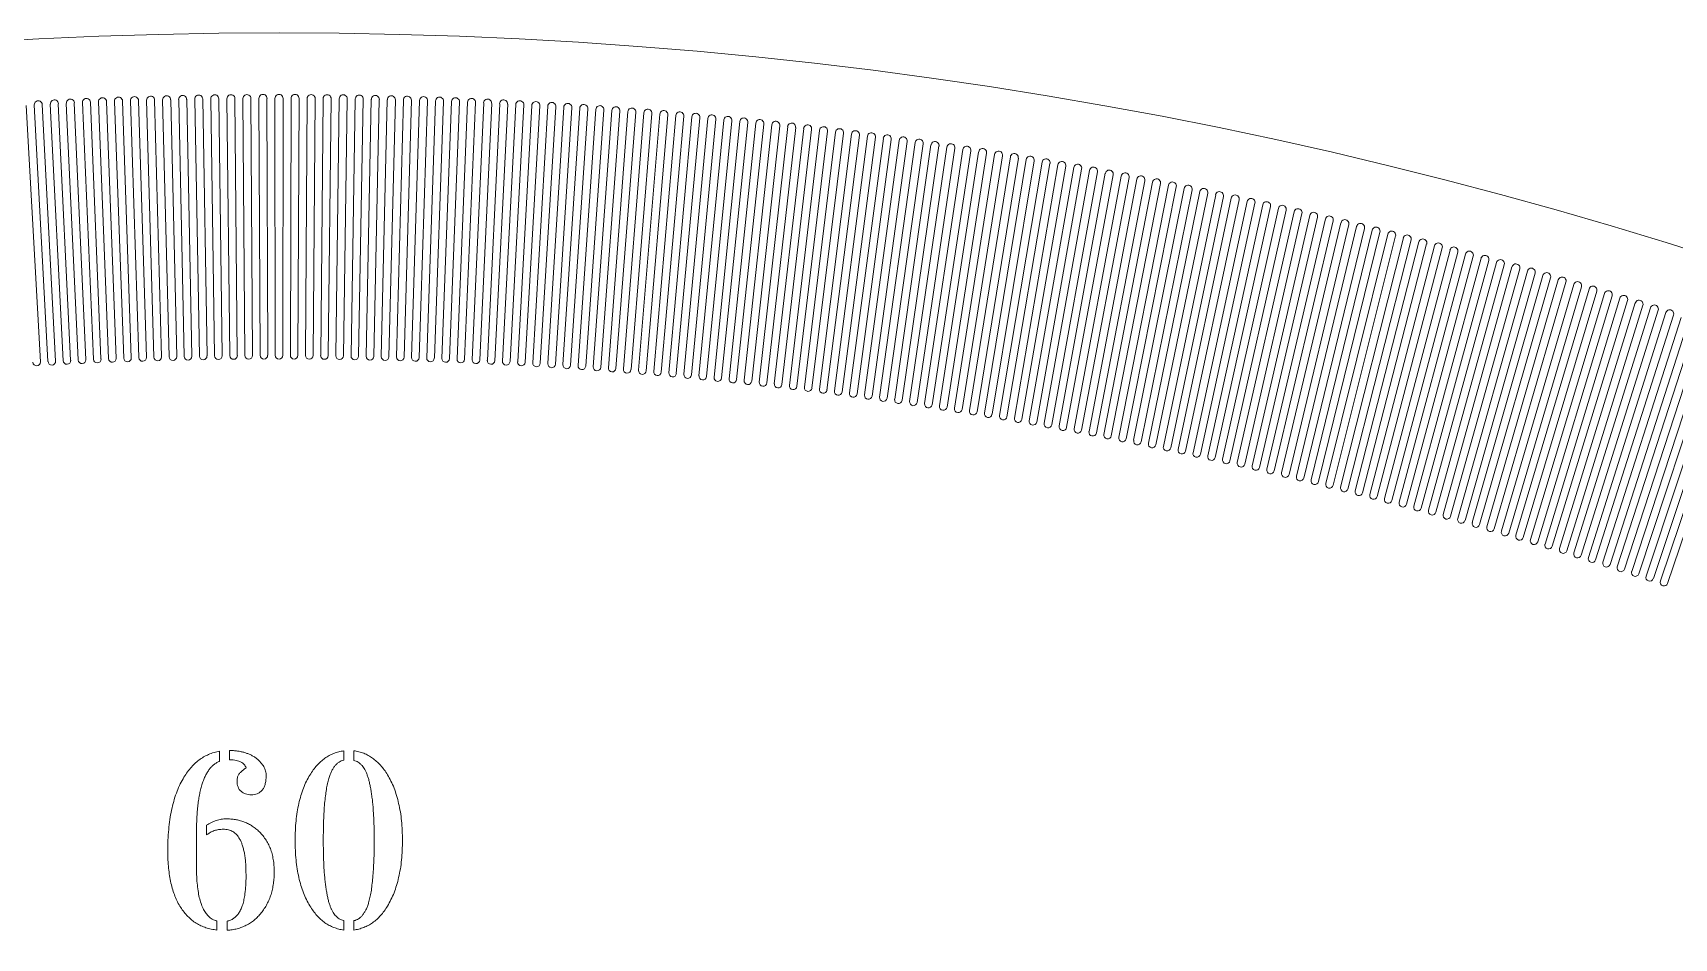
# Model space of a CAD drawing. Header units: millimetres. Extents: x -37.9 to 37.9, y -37.9 to 37.9.
# Drawn here: x -2 to 11.34, y 30.55 to 37.9 of the extents above; entities that cross this region are included whole.
import ezdxf

# ---------------------------------------------------------------- set-up
doc = ezdxf.new("R2010")
doc.units = ezdxf.units.MM

msp = doc.modelspace()

# ---------------------------------------------------------------- linework, layer by layer
at = {"color": 7, "linetype": 'Continuous', "lineweight": 15}
for p, q in [((-1.324, 35.256), (-1.402, 37.341)), ((-1.337, 37.343), (-1.262, 35.258)), ((-1.201, 35.26), (-1.272, 37.346)), ((-1.206, 37.348), (-1.139, 35.262)), ((-1.077, 35.264), (-1.141, 37.35)), ((-1.076, 37.352), (-1.016, 35.266)), ((-0.954, 35.268), (-1.011, 37.354)), ((-0.946, 37.355), (-0.893, 35.269)), ((-0.831, 35.271), (-0.88, 37.357)), ((-0.815, 37.358), (-0.77, 35.272)), ((-0.708, 35.274), (-0.75, 37.36)), ((-0.685, 37.361), (-0.647, 35.275)), ((-0.585, 35.276), (-0.62, 37.362)), ((-0.554, 37.363), (-0.523, 35.277)), ((-0.462, 35.278), (-0.489, 37.364)), ((-0.424, 37.365), (-0.4, 35.279)), ((-0.339, 35.279), (-0.359, 37.366)), ((-0.293, 37.366), (-0.277, 35.28)), ((-0.216, 35.28), (-0.228, 37.367)), ((-0.163, 37.367), (-0.154, 35.28)), ((-0.092, 35.281), (-0.098, 37.367)), ((-0.033, 37.367), (-0.031, 35.281)), ((0.031, 35.281), (0.033, 37.367)), ((0.098, 37.367), (0.092, 35.281)), ((0.154, 35.28), (0.163, 37.367)), ((0.228, 37.367), (0.216, 35.28)), ((0.277, 35.28), (0.293, 37.366)), ((0.359, 37.366), (0.339, 35.279)), ((0.4, 35.279), (0.424, 37.365)), ((0.489, 37.364), (0.462, 35.278)), ((0.523, 35.277), (0.554, 37.363)), ((0.62, 37.362), (0.585, 35.276)), ((0.647, 35.275), (0.685, 37.361)), ((0.75, 37.36), (0.708, 35.274)), ((0.77, 35.272), (0.815, 37.358)), ((0.88, 37.357), (0.831, 35.271)), ((0.893, 35.269), (0.946, 37.355)), ((1.011, 37.354), (0.954, 35.268)), ((1.016, 35.266), (1.076, 37.352)), ((1.141, 37.35), (1.077, 35.264)), ((1.139, 35.262), (1.206, 37.348)), ((1.272, 37.346), (1.201, 35.26)), ((1.262, 35.258), (1.337, 37.343)), ((1.402, 37.341), (1.324, 35.256)), ((-1.939, 35.227), (-2.053, 37.311)), ((-1.988, 37.314), (-1.877, 35.231)), ((-1.816, 35.234), (-1.923, 37.318)), ((-1.858, 37.321), (-1.754, 35.237)), ((-1.693, 35.24), (-1.793, 37.324)), ((-1.728, 37.327), (-1.631, 35.243)), ((-1.57, 35.246), (-1.663, 37.33)), ((-1.597, 37.333), (-1.508, 35.249)), ((-1.447, 35.251), (-1.532, 37.336)), ((-1.467, 37.339), (-1.385, 35.254)), ((1.385, 35.254), (1.467, 37.339)), ((1.532, 37.336), (1.447, 35.251)), ((1.508, 35.249), (1.597, 37.333)), ((1.663, 37.33), (1.57, 35.246)), ((1.631, 35.243), (1.728, 37.327)), ((1.793, 37.324), (1.693, 35.24)), ((1.754, 35.237), (1.858, 37.321)), ((1.923, 37.318), (1.816, 35.234)), ((1.877, 35.231), (1.988, 37.314)), ((2.053, 37.311), (1.939, 35.227)), ((2, 35.224), (2.118, 37.307)), ((2.184, 37.304), (2.062, 35.22)), ((2.123, 35.217), (2.249, 37.3)), ((2.314, 37.296), (2.185, 35.213)), ((2.246, 35.209), (2.379, 37.292)), ((2.444, 37.287), (2.307, 35.205)), ((2.369, 35.201), (2.509, 37.283)), ((2.574, 37.279), (2.43, 35.197)), ((2.492, 35.193), (2.639, 37.274)), ((2.704, 37.269), (2.553, 35.188)), ((2.615, 35.184), (2.769, 37.265)), ((2.834, 37.26), (2.676, 35.179)), ((2.737, 35.174), (2.899, 37.255)), ((2.964, 37.25), (2.799, 35.17)), ((2.86, 35.165), (3.029, 37.244)), ((3.094, 37.239), (2.922, 35.16)), ((2.983, 35.154), (3.159, 37.234)), ((3.224, 37.228), (3.044, 35.149)), ((3.106, 35.144), (3.289, 37.222)), ((3.354, 37.217), (3.167, 35.138)), ((3.228, 35.133), (3.419, 37.211)), ((3.484, 37.205), (3.29, 35.127)), ((3.351, 35.121), (3.549, 37.198)), ((3.614, 37.192), (3.412, 35.115)), ((3.473, 35.109), (3.679, 37.186)), ((3.744, 37.179), (3.535, 35.103)), ((3.596, 35.097), (3.809, 37.173)), ((3.874, 37.166), (3.657, 35.091)), ((3.718, 35.084), (3.938, 37.159)), ((4.003, 37.152), (3.78, 35.078)), ((3.841, 35.071), (4.068, 37.145)), ((4.133, 37.138), (3.902, 35.064)), ((3.963, 35.057), (4.198, 37.131)), ((4.263, 37.123), (4.024, 35.05)), ((4.086, 35.043), (4.327, 37.116)), ((4.392, 37.108), (4.147, 35.036)), ((4.208, 35.029), (4.457, 37.101)), ((4.522, 37.093), (4.269, 35.022)), ((4.33, 35.014), (4.586, 37.085)), ((4.651, 37.077), (4.391, 35.006)), ((4.452, 34.999), (4.716, 37.069)), ((4.78, 37.06), (4.513, 34.991)), ((4.575, 34.983), (4.845, 37.052)), ((4.91, 37.043), (4.636, 34.975)), ((4.697, 34.967), (4.974, 37.035)), ((5.039, 37.026), (4.758, 34.959)), ((4.819, 34.95), (5.104, 37.017)), ((5.168, 37.008), (4.88, 34.942)), ((4.941, 34.933), (5.233, 36.999)), ((5.297, 36.99), (5.002, 34.924)), ((5.063, 34.916), (5.362, 36.981)), ((5.426, 36.971), (5.123, 34.907)), ((5.184, 34.898), (5.491, 36.962)), ((5.555, 36.952), (5.245, 34.889)), ((5.306, 34.879), (5.62, 36.942)), ((5.684, 36.932), (5.367, 34.87)), ((5.428, 34.861), (5.749, 36.922)), ((5.813, 36.912), (5.489, 34.851)), ((5.55, 34.842), (5.878, 36.902)), ((5.942, 36.892), (5.61, 34.832)), ((5.671, 34.822), (6.007, 36.881)), ((6.071, 36.871), (5.732, 34.812)), ((5.793, 34.802), (6.135, 36.86)), ((6.2, 36.85), (5.853, 34.792)), ((5.914, 34.782), (6.264, 36.839)), ((6.328, 36.828), (5.975, 34.771)), ((6.035, 34.761), (6.392, 36.817)), ((6.457, 36.805), (6.096, 34.75)), ((6.157, 34.739), (6.521, 36.794)), ((6.585, 36.783), (6.217, 34.729)), ((6.278, 34.718), (6.649, 36.771)), ((6.713, 36.759), (6.339, 34.707)), ((6.399, 34.696), (6.778, 36.748)), ((6.842, 36.736), (6.46, 34.684)), ((6.52, 34.673), (6.906, 36.724)), ((6.97, 36.712), (6.581, 34.662)), ((6.641, 34.65), (7.034, 36.699)), ((7.098, 36.687), (6.702, 34.638)), ((6.762, 34.627), (7.162, 36.675)), ((7.226, 36.662), (6.823, 34.615)), ((6.883, 34.603), (7.29, 36.649)), ((7.354, 36.637), (6.943, 34.591)), ((7.004, 34.579), (7.418, 36.624)), ((7.482, 36.611), (7.064, 34.566)), ((7.124, 34.554), (7.546, 36.598)), ((7.61, 36.584), (7.185, 34.541)), ((7.245, 34.529), (7.673, 36.571)), ((7.737, 36.558), (7.305, 34.516)), ((7.365, 34.503), (7.801, 36.544)), ((7.865, 36.53), (7.426, 34.49)), ((7.486, 34.477), (7.929, 36.517)), ((7.992, 36.503), (7.546, 34.464)), ((7.606, 34.451), (8.056, 36.489)), ((8.12, 36.475), (7.666, 34.438)), ((7.726, 34.424), (8.183, 36.46)), ((8.247, 36.446), (7.786, 34.411)), ((7.846, 34.397), (8.31, 36.432)), ((8.374, 36.417), (7.906, 34.383)), ((7.966, 34.37), (8.438, 36.402)), ((8.501, 36.388), (8.026, 34.356)), ((8.086, 34.342), (8.565, 36.373)), ((8.628, 36.358), (8.146, 34.327)), ((8.206, 34.313), (8.692, 36.343)), ((8.755, 36.327), (8.266, 34.299)), ((8.326, 34.284), (8.818, 36.312)), ((8.882, 36.297), (8.386, 34.27)), ((8.446, 34.255), (8.945, 36.281)), ((9.008, 36.265), (8.505, 34.24)), ((8.565, 34.225), (9.072, 36.25)), ((9.135, 36.234), (8.625, 34.21)), ((8.684, 34.195), (9.198, 36.218)), ((9.261, 36.202), (8.744, 34.18)), ((8.804, 34.165), (9.324, 36.185)), ((9.388, 36.169), (8.863, 34.149)), ((8.923, 34.134), (9.451, 36.153)), ((9.514, 36.136), (8.983, 34.118)), ((9.042, 34.102), (9.577, 36.119)), ((9.64, 36.103), (9.102, 34.087)), ((9.161, 34.071), (9.703, 36.086)), ((9.766, 36.069), (9.221, 34.055)), ((9.28, 34.038), (9.829, 36.052)), ((9.892, 36.034), (9.339, 34.022)), ((9.399, 34.006), (9.955, 36.017)), ((10.017, 36), (9.458, 33.989)), ((9.517, 33.973), (10.08, 35.982)), ((10.143, 35.964), (9.577, 33.956)), ((9.636, 33.939), (10.206, 35.947)), ((10.268, 35.929), (9.695, 33.923)), ((9.754, 33.906), (10.331, 35.911)), ((10.394, 35.893), (9.813, 33.888)), ((9.873, 33.871), (10.456, 35.875)), ((10.519, 35.856), (9.932, 33.854)), ((9.991, 33.837), (10.582, 35.838)), ((10.644, 35.819), (10.05, 33.819)), ((10.109, 33.802), (10.707, 35.801)), ((10.769, 35.782), (10.168, 33.784)), ((10.227, 33.766), (10.832, 35.763)), ((10.894, 35.744), (10.286, 33.748)), ((10.345, 33.73), (10.956, 35.725)), ((11.019, 35.706), (10.403, 33.712)), ((10.462, 33.694), (11.081, 35.687)), ((11.143, 35.667), (10.521, 33.676)), ((10.58, 33.657), (11.205, 35.648)), ((11.268, 35.628), (10.638, 33.639)), ((10.697, 33.62), (11.33, 35.608)), ((11.392, 35.589), (10.756, 33.601)), ((10.814, 33.582), (11.454, 35.569)), ((11.516, 35.549), (10.873, 33.564)), ((10.932, 33.544), (11.578, 35.528)), ((11.64, 35.508), (10.99, 33.525)), ((11.049, 33.506), (11.702, 35.488)), ((11.764, 35.467), (11.107, 33.487)), ((11.166, 33.467), (11.826, 35.447)), ((11.888, 35.426), (11.224, 33.448)), ((11.282, 33.428), (11.95, 35.405)), ((-0.483, 32.065), (-0.483, 31.983)), ((-0.401, 31.996), (-0.401, 32.071)), ((0.526, 32.068), (0.526, 31.992)), ((0.608, 31.991), (0.608, 32.069)), ((-0.4, 31.996), (-0.401, 31.996)), ((-0.671, 31.401), (-0.671, 31.138)), ((-0.589, 31.385), (-0.589, 31.464)), ((-0.504, 30.686), (-0.504, 30.613)), ((-0.422, 30.611), (-0.422, 30.685)), ((0.526, 30.69), (0.526, 30.613)), ((0.608, 30.613), (0.608, 30.689))]:
    msp.add_line(p, q, dxfattribs=at)
msp.add_circle((0, 0), 37.9, dxfattribs=at)
for centre, radius, start, end in [((-1.956, 37.316), 0.0326, 2.95, 183.05), ((-1.825, 37.323), 0.0326, 2.75, 182.85), ((-1.695, 37.329), 0.0326, 2.55, 182.65), ((-1.565, 37.335), 0.0326, 2.35, 182.45), ((-1.434, 37.34), 0.0326, 2.15, 182.25), ((-1.304, 37.345), 0.0326, 1.95, 182.05), ((-1.174, 37.349), 0.0326, 1.75, 181.85), ((-1.043, 37.353), 0.0326, 1.55, 181.65), ((-0.913, 37.356), 0.0326, 1.35, 181.45), ((-0.783, 37.359), 0.0326, 1.15, 181.25), ((-0.652, 37.362), 0.0326, 0.95, 181.05), ((-0.522, 37.364), 0.0326, 0.75, 180.85), ((-0.391, 37.365), 0.0326, 0.55, 180.65), ((-0.261, 37.366), 0.0326, 0.35, 180.45), ((-0.13, 37.367), 0.0326, 0.15, 180.25), ((0, 37.367), 0.0326, 359.95, 180.05), ((0.13, 37.367), 0.0326, 359.75, 179.85), ((0.261, 37.366), 0.0326, 359.55, 179.65), ((0.391, 37.365), 0.0326, 359.35, 179.45), ((0.522, 37.364), 0.0326, 359.15, 179.25), ((0.652, 37.362), 0.0326, 358.95, 179.05), ((0.783, 37.359), 0.0326, 358.75, 178.85), ((0.913, 37.356), 0.0326, 358.55, 178.65), ((1.043, 37.353), 0.0326, 358.35, 178.45), ((1.174, 37.349), 0.0326, 358.15, 178.25), ((1.304, 37.345), 0.0326, 357.95, 178.05), ((1.434, 37.34), 0.0326, 357.75, 177.85), ((1.565, 37.335), 0.0326, 357.55, 177.65), ((1.695, 37.329), 0.0326, 357.35, 177.45), ((1.825, 37.323), 0.0326, 357.15, 177.25), ((1.956, 37.316), 0.0326, 356.95, 177.05), ((2.086, 37.309), 0.0326, 356.75, 176.85), ((2.216, 37.302), 0.0326, 356.55, 176.65), ((2.346, 37.294), 0.0326, 356.35, 176.45), ((2.476, 37.285), 0.0326, 356.15, 176.25), ((2.607, 37.276), 0.0326, 355.95, 176.05), ((2.737, 37.267), 0.0326, 355.75, 175.85), ((2.867, 37.257), 0.0326, 355.55, 175.65), ((2.997, 37.247), 0.0326, 355.35, 175.45), ((3.127, 37.236), 0.0326, 355.15, 175.25), ((3.257, 37.225), 0.0326, 354.95, 175.05), ((3.387, 37.214), 0.0326, 354.75, 174.85), ((3.517, 37.202), 0.0326, 354.55, 174.65), ((3.646, 37.189), 0.0326, 354.35, 174.45), ((3.776, 37.176), 0.0326, 354.15, 174.25), ((3.906, 37.163), 0.0326, 353.95, 174.05), ((4.036, 37.149), 0.0326, 353.75, 173.85), ((4.165, 37.135), 0.0326, 353.55, 173.65), ((4.295, 37.12), 0.0326, 353.35, 173.45), ((4.424, 37.105), 0.0326, 353.15, 173.25), ((4.554, 37.089), 0.0326, 352.95, 173.05), ((4.683, 37.073), 0.0326, 352.75, 172.85), ((4.813, 37.056), 0.0326, 352.55, 172.65), ((4.942, 37.039), 0.0326, 352.35, 172.45), ((5.071, 37.022), 0.0326, 352.15, 172.25), ((5.201, 37.004), 0.0326, 351.95, 172.05), ((5.33, 36.985), 0.0326, 351.75, 171.85), ((5.459, 36.967), 0.0326, 351.55, 171.65), ((5.588, 36.947), 0.0326, 351.35, 171.45), ((5.717, 36.928), 0.0326, 351.15, 171.25), ((5.846, 36.907), 0.0326, 350.95, 171.05), ((5.974, 36.887), 0.0326, 350.75, 170.85), ((6.103, 36.866), 0.0326, 350.55, 170.65), ((6.232, 36.844), 0.0326, 350.35, 170.45), ((6.36, 36.822), 0.0326, 350.15, 170.25), ((6.489, 36.8), 0.0326, 349.95, 170.05), ((6.617, 36.777), 0.0326, 349.75, 169.85), ((6.746, 36.753), 0.0326, 349.55, 169.65), ((6.874, 36.73), 0.0326, 349.35, 169.45), ((7.002, 36.706), 0.0326, 349.15, 169.25), ((7.13, 36.681), 0.0326, 348.95, 169.05), ((7.258, 36.656), 0.0326, 348.75, 168.85), ((7.386, 36.63), 0.0326, 348.55, 168.65), ((7.514, 36.604), 0.0326, 348.35, 168.45), ((7.641, 36.578), 0.0326, 348.15, 168.25), ((7.769, 36.551), 0.0326, 347.95, 168.05), ((7.897, 36.523), 0.0326, 347.75, 167.85), ((8.024, 36.496), 0.0326, 347.55, 167.65), ((8.151, 36.467), 0.0326, 347.35, 167.45), ((8.279, 36.439), 0.0326, 347.15, 167.25), ((8.406, 36.41), 0.0326, 346.95, 167.05), ((8.533, 36.38), 0.0326, 346.75, 166.85), ((8.66, 36.35), 0.0326, 346.55, 166.65), ((8.787, 36.32), 0.0326, 346.35, 166.45), ((8.913, 36.289), 0.0326, 346.15, 166.25), ((9.04, 36.257), 0.0326, 345.95, 166.05), ((9.166, 36.226), 0.0326, 345.75, 165.85), ((9.293, 36.193), 0.0326, 345.55, 165.65), ((9.419, 36.161), 0.0326, 345.35, 165.45), ((9.545, 36.128), 0.0326, 345.15, 165.25), ((9.671, 36.094), 0.0326, 344.95, 165.05), ((9.797, 36.06), 0.0326, 344.75, 164.85), ((9.923, 36.026), 0.0326, 344.55, 164.65), ((10.049, 35.991), 0.0326, 344.35, 164.45), ((10.174, 35.956), 0.0326, 344.15, 164.25), ((10.3, 35.92), 0.0326, 343.95, 164.05), ((10.425, 35.884), 0.0326, 343.75, 163.85), ((10.55, 35.847), 0.0326, 343.55, 163.65), ((10.675, 35.81), 0.0326, 343.35, 163.45), ((10.8, 35.773), 0.0326, 343.15, 163.25), ((10.925, 35.735), 0.0326, 342.95, 163.05), ((11.05, 35.696), 0.0326, 342.75, 162.85), ((11.174, 35.657), 0.0326, 342.55, 162.65), ((11.299, 35.618), 0.0326, 342.35, 162.45), ((-1.969, 35.226), 0.0308, 183.25, 3.15), ((-1.846, 35.232), 0.0308, 183.05, 2.95), ((-1.723, 35.239), 0.0308, 182.85, 2.75), ((-1.6, 35.244), 0.0308, 182.65, 2.55), ((-1.477, 35.25), 0.0308, 182.45, 2.35), ((-1.354, 35.255), 0.0308, 182.25, 2.15), ((-1.231, 35.259), 0.0308, 182.05, 1.95), ((-1.108, 35.263), 0.0308, 181.85, 1.75), ((-0.985, 35.267), 0.0308, 181.65, 1.55), ((-0.862, 35.27), 0.0308, 181.45, 1.35), ((-0.739, 35.273), 0.0308, 181.25, 1.15), ((-0.616, 35.275), 0.0308, 181.05, 0.95), ((-0.493, 35.277), 0.0308, 180.85, 0.75), ((-0.369, 35.279), 0.0308, 180.65, 0.55), ((-0.246, 35.28), 0.0308, 180.45, 0.35), ((-0.123, 35.281), 0.0308, 180.25, 0.15), ((0, 35.281), 0.0308, 180.05, 359.95), ((0.123, 35.281), 0.0308, 179.85, 359.75), ((0.246, 35.28), 0.0308, 179.65, 359.55), ((0.369, 35.279), 0.0308, 179.45, 359.35), ((0.493, 35.277), 0.0308, 179.25, 359.15), ((0.616, 35.275), 0.0308, 179.05, 358.95), ((0.739, 35.273), 0.0308, 178.85, 358.75), ((0.862, 35.27), 0.0308, 178.65, 358.55), ((0.985, 35.267), 0.0308, 178.45, 358.35), ((1.108, 35.263), 0.0308, 178.25, 358.15), ((1.231, 35.259), 0.0308, 178.05, 357.95), ((1.354, 35.255), 0.0308, 177.85, 357.75), ((1.477, 35.25), 0.0308, 177.65, 357.55), ((1.6, 35.244), 0.0308, 177.45, 357.35), ((1.723, 35.239), 0.0308, 177.25, 357.15), ((1.846, 35.232), 0.0308, 177.05, 356.95), ((1.969, 35.226), 0.0308, 176.85, 356.75), ((2.092, 35.219), 0.0308, 176.65, 356.55), ((2.215, 35.211), 0.0308, 176.45, 356.35), ((2.338, 35.203), 0.0308, 176.25, 356.15), ((2.461, 35.195), 0.0308, 176.05, 355.95), ((2.584, 35.186), 0.0308, 175.85, 355.75), ((2.707, 35.177), 0.0308, 175.65, 355.55), ((2.829, 35.167), 0.0308, 175.45, 355.35), ((2.952, 35.157), 0.0308, 175.25, 355.15), ((3.075, 35.147), 0.0308, 175.05, 354.95), ((3.198, 35.136), 0.0308, 174.85, 354.75), ((3.32, 35.124), 0.0308, 174.65, 354.55), ((3.443, 35.112), 0.0308, 174.45, 354.35), ((3.565, 35.1), 0.0308, 174.25, 354.15), ((3.688, 35.088), 0.0308, 174.05, 353.95), ((3.81, 35.074), 0.0308, 173.85, 353.75), ((3.933, 35.061), 0.0308, 173.65, 353.55), ((4.055, 35.047), 0.0308, 173.45, 353.35), ((4.177, 35.033), 0.0308, 173.25, 353.15), ((4.3, 35.018), 0.0308, 173.05, 352.95), ((4.422, 35.003), 0.0308, 172.85, 352.75), ((4.544, 34.987), 0.0308, 172.65, 352.55), ((4.666, 34.971), 0.0308, 172.45, 352.35), ((4.788, 34.954), 0.0308, 172.25, 352.15), ((4.91, 34.937), 0.0308, 172.05, 351.95), ((5.032, 34.92), 0.0308, 171.85, 351.75), ((5.154, 34.902), 0.0308, 171.65, 351.55), ((5.276, 34.884), 0.0308, 171.45, 351.35), ((5.397, 34.865), 0.0308, 171.25, 351.15), ((5.519, 34.846), 0.0308, 171.05, 350.95), ((5.641, 34.827), 0.0308, 170.85, 350.75), ((5.762, 34.807), 0.0308, 170.65, 350.55), ((5.884, 34.787), 0.0308, 170.45, 350.35), ((6.005, 34.766), 0.0308, 170.25, 350.15), ((6.126, 34.745), 0.0308, 170.05, 349.95), ((6.248, 34.723), 0.0308, 169.85, 349.75), ((6.369, 34.701), 0.0308, 169.65, 349.55), ((6.49, 34.679), 0.0308, 169.45, 349.35), ((6.611, 34.656), 0.0308, 169.25, 349.15), ((6.732, 34.633), 0.0308, 169.05, 348.95), ((6.853, 34.609), 0.0308, 168.85, 348.75), ((6.974, 34.585), 0.0308, 168.65, 348.55), ((7.094, 34.56), 0.0308, 168.45, 348.35), ((7.215, 34.535), 0.0308, 168.25, 348.15), ((7.335, 34.51), 0.0308, 168.05, 347.95), ((7.456, 34.484), 0.0308, 167.85, 347.75), ((7.576, 34.458), 0.0308, 167.65, 347.55), ((7.696, 34.431), 0.0308, 167.45, 347.35), ((7.816, 34.404), 0.0308, 167.25, 347.15), ((7.936, 34.377), 0.0308, 167.05, 346.95), ((8.056, 34.349), 0.0308, 166.85, 346.75), ((8.176, 34.32), 0.0308, 166.65, 346.55), ((8.296, 34.292), 0.0308, 166.45, 346.35), ((8.416, 34.262), 0.0308, 166.25, 346.15), ((8.535, 34.233), 0.0308, 166.05, 345.95), ((8.655, 34.203), 0.0308, 165.85, 345.75), ((8.774, 34.172), 0.0308, 165.65, 345.55), ((8.893, 34.142), 0.0308, 165.45, 345.35), ((9.012, 34.11), 0.0308, 165.25, 345.15), ((9.131, 34.079), 0.0308, 165.05, 344.95), ((9.25, 34.047), 0.0308, 164.85, 344.75), ((9.369, 34.014), 0.0308, 164.65, 344.55), ((9.488, 33.981), 0.0308, 164.45, 344.35), ((9.606, 33.948), 0.0308, 164.25, 344.15), ((9.725, 33.914), 0.0308, 164.05, 343.95), ((9.843, 33.88), 0.0308, 163.85, 343.75), ((9.961, 33.845), 0.0308, 163.65, 343.55), ((10.079, 33.81), 0.0308, 163.45, 343.35), ((10.197, 33.775), 0.0308, 163.25, 343.15), ((10.315, 33.739), 0.0308, 163.05, 342.95), ((10.433, 33.703), 0.0308, 162.85, 342.75), ((10.55, 33.666), 0.0308, 162.65, 342.55), ((10.668, 33.629), 0.0308, 162.45, 342.35), ((10.785, 33.592), 0.0308, 162.25, 342.15), ((10.902, 33.554), 0.0308, 162.05, 341.95), ((11.019, 33.516), 0.0308, 161.85, 341.75), ((11.136, 33.477), 0.0308, 161.65, 341.55), ((11.253, 33.438), 0.0308, 161.45, 341.35)]:
    msp.add_arc(centre, radius, start, end, dxfattribs=at)
for points, knots in [([(-0.779, 31.842), (-0.77, 31.858), (-0.752, 31.887), (-0.721, 31.928), (-0.687, 31.963), (-0.651, 31.994), (-0.613, 32.019), (-0.572, 32.04), (-0.528, 32.056), (-0.498, 32.062), (-0.483, 32.065)], [0, 0, 0, 0, 0.1393713, 0.2718416, 0.3983711, 0.5209929, 0.6407091, 0.7591868, 0.8788618, 1, 1, 1, 1]), ([(-0.401, 32.071), (-0.39, 32.071), (-0.369, 32.071), (-0.338, 32.067), (-0.308, 32.062), (-0.28, 32.055), (-0.254, 32.046), (-0.229, 32.035), (-0.206, 32.023), (-0.191, 32.012), (-0.184, 32.007)], [0, 0, 0, 0, 0.141971, 0.27827, 0.408052, 0.532212, 0.652831, 0.770812, 0.885395, 1, 1, 1, 1]), ([(-0.184, 32.007), (-0.178, 32.002), (-0.166, 31.992), (-0.15, 31.975), (-0.136, 31.959), (-0.124, 31.941), (-0.115, 31.923), (-0.109, 31.904), (-0.105, 31.884), (-0.104, 31.858), (-0.106, 31.828), (-0.112, 31.795), (-0.122, 31.768), (-0.138, 31.746), (-0.157, 31.731), (-0.177, 31.719), (-0.201, 31.713), (-0.225, 31.711), (-0.249, 31.712), (-0.271, 31.718), (-0.291, 31.727), (-0.309, 31.739), (-0.324, 31.755), (-0.334, 31.776), (-0.34, 31.8), (-0.341, 31.817), (-0.341, 31.827)], [0, 0, 0, 0, 0.042094, 0.081856, 0.119672, 0.155923, 0.190814, 0.224935, 0.259508, 0.29452, 0.36047, 0.417296, 0.467059, 0.51164, 0.553345, 0.593248, 0.634302, 0.677047, 0.719707, 0.758779, 0.796429, 0.833529, 0.870844, 0.909357, 0.951745, 1, 1, 1, 1]), ([(0.251, 31.872), (0.26, 31.886), (0.277, 31.913), (0.307, 31.95), (0.339, 31.981), (0.372, 32.008), (0.408, 32.031), (0.445, 32.048), (0.485, 32.061), (0.512, 32.066), (0.526, 32.068)], [0, 0, 0, 0, 0.141909, 0.276045, 0.403529, 0.525802, 0.645067, 0.762709, 0.880173, 1, 1, 1, 1]), ([(0.608, 32.069), (0.621, 32.067), (0.649, 32.062), (0.688, 32.05), (0.726, 32.032), (0.761, 32.01), (0.794, 31.983), (0.826, 31.951), (0.855, 31.915), (0.873, 31.888), (0.881, 31.874)], [0, 0, 0, 0, 0.120304, 0.237981, 0.355685, 0.474981, 0.59774, 0.724546, 0.85869, 1, 1, 1, 1]), ([(-0.483, 31.983), (-0.491, 31.98), (-0.506, 31.973), (-0.528, 31.958), (-0.548, 31.94), (-0.566, 31.919), (-0.583, 31.894), (-0.598, 31.866), (-0.612, 31.834), (-0.625, 31.8), (-0.636, 31.761), (-0.645, 31.72), (-0.653, 31.675), (-0.66, 31.627), (-0.664, 31.575), (-0.668, 31.52), (-0.67, 31.462), (-0.671, 31.422), (-0.671, 31.401)], [0, 0, 0, 0, 0.039454, 0.079434, 0.120974, 0.164822, 0.21124, 0.260487, 0.31423, 0.371339, 0.433364, 0.499555, 0.570284, 0.64649, 0.726894, 0.813041, 0.904043, 1, 1, 1, 1]), ([(-0.268, 31.93), (-0.27, 31.935), (-0.273, 31.945), (-0.282, 31.958), (-0.294, 31.969), (-0.309, 31.978), (-0.328, 31.986), (-0.349, 31.991), (-0.373, 31.995), (-0.391, 31.996), (-0.4, 31.996)], [0, 0, 0, 0, 0.098637, 0.195814, 0.298902, 0.408961, 0.532238, 0.669557, 0.826304, 1, 1, 1, 1]), ([(-0.341, 31.827), (-0.34, 31.835), (-0.339, 31.851), (-0.33, 31.875), (-0.313, 31.895), (-0.299, 31.906), (-0.292, 31.912)], [0, 0, 0, 0, 0.240732, 0.476602, 0.723838, 1, 1, 1, 1]), ([(-0.292, 31.912), (-0.288, 31.915), (-0.28, 31.921), (-0.272, 31.927), (-0.268, 31.93)], [0, 0, 0, 0, 0.514782, 1, 1, 1, 1]), ([(0.131, 31.341), (0.131, 31.368), (0.132, 31.421), (0.138, 31.498), (0.147, 31.571), (0.16, 31.64), (0.177, 31.704), (0.197, 31.765), (0.222, 31.821), (0.241, 31.855), (0.251, 31.872)], [0, 0, 0, 0, 0.147846, 0.288641, 0.421644, 0.548407, 0.668944, 0.783708, 0.894252, 1, 1, 1, 1]), ([(0.526, 31.992), (0.519, 31.99), (0.506, 31.987), (0.487, 31.976), (0.47, 31.963), (0.453, 31.946), (0.439, 31.925), (0.426, 31.901), (0.414, 31.874), (0.408, 31.855), (0.405, 31.844)], [0, 0, 0, 0, 0.105397, 0.209581, 0.318458, 0.433731, 0.558081, 0.692931, 0.838927, 1, 1, 1, 1]), ([(0.675, 31.949), (0.67, 31.954), (0.66, 31.964), (0.643, 31.976), (0.626, 31.986), (0.614, 31.989), (0.608, 31.991)], [0, 0, 0, 0, 0.271805, 0.525603, 0.767249, 1, 1, 1, 1]), ([(0.773, 31.341), (0.773, 31.361), (0.773, 31.401), (0.772, 31.459), (0.77, 31.514), (0.767, 31.565), (0.764, 31.614), (0.76, 31.66), (0.754, 31.702), (0.749, 31.742), (0.742, 31.778), (0.735, 31.812), (0.727, 31.842), (0.718, 31.869), (0.709, 31.894), (0.698, 31.915), (0.688, 31.933), (0.679, 31.944), (0.675, 31.949)], [0, 0, 0, 0, 0.097732, 0.190338, 0.278311, 0.361185, 0.439478, 0.512718, 0.581507, 0.645257, 0.704689, 0.759264, 0.809508, 0.855792, 0.897389, 0.935031, 0.969035, 1, 1, 1, 1]), ([(0.881, 31.874), (0.891, 31.857), (0.911, 31.822), (0.936, 31.766), (0.956, 31.705), (0.973, 31.641), (0.987, 31.572), (0.996, 31.498), (1.002, 31.421), (1.002, 31.368), (1.003, 31.341)], [0, 0, 0, 0, 0.1064828, 0.2172585, 0.3322117, 0.4527529, 0.5796023, 0.7125707, 0.8527741, 1, 1, 1, 1]), ([(-0.904, 31.252), (-0.904, 31.282), (-0.903, 31.342), (-0.897, 31.428), (-0.888, 31.509), (-0.874, 31.585), (-0.857, 31.657), (-0.835, 31.723), (-0.81, 31.785), (-0.79, 31.824), (-0.779, 31.842)], [0, 0, 0, 0, 0.148886, 0.290401, 0.42439, 0.551317, 0.671577, 0.786305, 0.89554, 1, 1, 1, 1]), ([(0.405, 31.844), (0.401, 31.83), (0.393, 31.801), (0.384, 31.753), (0.377, 31.7), (0.37, 31.64), (0.366, 31.574), (0.362, 31.502), (0.36, 31.423), (0.36, 31.369), (0.36, 31.341)], [0, 0, 0, 0, 0.084401, 0.180106, 0.28717, 0.405959, 0.536536, 0.679013, 0.833489, 1, 1, 1, 1]), ([(-0.589, 31.464), (-0.576, 31.472), (-0.55, 31.487), (-0.51, 31.504), (-0.47, 31.514), (-0.43, 31.517), (-0.392, 31.515), (-0.355, 31.511), (-0.32, 31.503), (-0.287, 31.493), (-0.255, 31.479), (-0.224, 31.462), (-0.194, 31.441), (-0.176, 31.425), (-0.166, 31.417)], [0, 0, 0, 0, 0.101534, 0.196406, 0.284936, 0.370584, 0.454094, 0.534371, 0.612588, 0.688743, 0.764358, 0.84133, 0.919088, 1, 1, 1, 1]), ([(-0.453, 31.431), (-0.466, 31.431), (-0.49, 31.43), (-0.526, 31.421), (-0.559, 31.406), (-0.579, 31.392), (-0.589, 31.385)], [0, 0, 0, 0, 0.256708, 0.503547, 0.748786, 1, 1, 1, 1]), ([(-0.32, 31.354), (-0.324, 31.36), (-0.331, 31.372), (-0.344, 31.388), (-0.359, 31.401), (-0.375, 31.413), (-0.392, 31.421), (-0.412, 31.427), (-0.432, 31.431), (-0.446, 31.431), (-0.453, 31.431)], [0, 0, 0, 0, 0.13158, 0.257853, 0.378587, 0.498678, 0.616777, 0.738945, 0.865078, 1, 1, 1, 1]), ([(-0.279, 30.893), (-0.277, 30.905), (-0.274, 30.931), (-0.27, 30.972), (-0.268, 31.018), (-0.268, 31.066), (-0.269, 31.114), (-0.271, 31.16), (-0.275, 31.201), (-0.281, 31.239), (-0.289, 31.272), (-0.298, 31.303), (-0.308, 31.33), (-0.316, 31.346), (-0.32, 31.354)], [0, 0, 0, 0, 0.07963, 0.168281, 0.264803, 0.370565, 0.476336, 0.573543, 0.661753, 0.742444, 0.81579, 0.883125, 0.944359, 1, 1, 1, 1]), ([(-0.166, 31.417), (-0.156, 31.407), (-0.136, 31.386), (-0.11, 31.352), (-0.088, 31.314), (-0.069, 31.274), (-0.056, 31.231), (-0.046, 31.186), (-0.04, 31.137), (-0.039, 31.104), (-0.039, 31.087)], [0, 0, 0, 0, 0.119516, 0.237239, 0.355354, 0.475779, 0.598608, 0.726641, 0.859744, 1, 1, 1, 1]), ([(0.251, 30.809), (0.241, 30.826), (0.222, 30.86), (0.197, 30.916), (0.177, 30.976), (0.16, 31.041), (0.147, 31.11), (0.138, 31.183), (0.132, 31.26), (0.131, 31.314), (0.131, 31.341)], [0, 0, 0, 0, 0.105527, 0.215839, 0.330364, 0.45116, 0.577658, 0.710907, 0.851934, 1, 1, 1, 1]), ([(0.36, 31.341), (0.36, 31.321), (0.36, 31.281), (0.361, 31.223), (0.363, 31.168), (0.365, 31.116), (0.369, 31.067), (0.373, 31.021), (0.378, 30.979), (0.384, 30.939), (0.39, 30.902), (0.397, 30.869), (0.405, 30.838), (0.414, 30.811), (0.423, 30.787), (0.434, 30.766), (0.444, 30.747), (0.453, 30.737), (0.457, 30.732)], [0, 0, 0, 0, 0.097588, 0.190525, 0.278834, 0.362052, 0.440229, 0.513827, 0.582458, 0.646181, 0.705903, 0.7603, 0.810589, 0.856661, 0.898196, 0.935782, 0.969736, 1, 1, 1, 1]), ([(0.728, 30.835), (0.732, 30.849), (0.739, 30.878), (0.749, 30.926), (0.756, 30.98), (0.762, 31.04), (0.767, 31.107), (0.771, 31.179), (0.773, 31.258), (0.773, 31.313), (0.773, 31.341)], [0, 0, 0, 0, 0.083458, 0.178723, 0.285863, 0.404676, 0.535226, 0.67762, 0.832534, 1, 1, 1, 1]), ([(1.003, 31.341), (1.002, 31.314), (1.002, 31.261), (0.996, 31.183), (0.987, 31.11), (0.973, 31.041), (0.956, 30.976), (0.936, 30.916), (0.911, 30.86), (0.891, 30.825), (0.881, 30.808)], [0, 0, 0, 0, 0.147749, 0.287949, 0.420914, 0.547242, 0.66778, 0.783229, 0.89352, 1, 1, 1, 1]), ([(-0.799, 30.797), (-0.808, 30.811), (-0.825, 30.841), (-0.846, 30.888), (-0.864, 30.94), (-0.879, 30.995), (-0.89, 31.054), (-0.898, 31.117), (-0.903, 31.183), (-0.904, 31.229), (-0.904, 31.252)], [0, 0, 0, 0, 0.105829, 0.21545, 0.329989, 0.45076, 0.577076, 0.710837, 0.851273, 1, 1, 1, 1]), ([(-0.671, 31.138), (-0.671, 31.113), (-0.67, 31.065), (-0.666, 30.996), (-0.658, 30.934), (-0.649, 30.879), (-0.635, 30.831), (-0.619, 30.79), (-0.6, 30.755), (-0.584, 30.737), (-0.576, 30.728)], [0, 0, 0, 0, 0.175462, 0.335577, 0.480133, 0.609493, 0.72531, 0.827586, 0.918334, 1, 1, 1, 1]), ([(-0.039, 31.087), (-0.039, 31.07), (-0.04, 31.038), (-0.045, 30.991), (-0.053, 30.945), (-0.064, 30.902), (-0.079, 30.862), (-0.097, 30.823), (-0.119, 30.786), (-0.135, 30.764), (-0.144, 30.753)], [0, 0, 0, 0, 0.138271, 0.271458, 0.399441, 0.523794, 0.644857, 0.7641, 0.881754, 1, 1, 1, 1]), ([(-0.422, 30.685), (-0.413, 30.687), (-0.394, 30.692), (-0.369, 30.706), (-0.347, 30.725), (-0.327, 30.748), (-0.311, 30.777), (-0.297, 30.811), (-0.286, 30.85), (-0.281, 30.878), (-0.279, 30.893)], [0, 0, 0, 0, 0.106155, 0.210759, 0.316771, 0.429019, 0.551722, 0.686181, 0.834849, 1, 1, 1, 1]), ([(0.526, 30.613), (0.512, 30.615), (0.485, 30.62), (0.445, 30.633), (0.408, 30.65), (0.372, 30.672), (0.339, 30.699), (0.307, 30.731), (0.277, 30.768), (0.26, 30.795), (0.251, 30.809)], [0, 0, 0, 0, 0.119827, 0.237291, 0.354933, 0.474198, 0.596471, 0.723955, 0.858091, 1, 1, 1, 1]), ([(0.608, 30.689), (0.614, 30.69), (0.628, 30.694), (0.646, 30.704), (0.664, 30.717), (0.679, 30.734), (0.694, 30.755), (0.707, 30.778), (0.719, 30.805), (0.725, 30.825), (0.728, 30.835)], [0, 0, 0, 0, 0.104276, 0.2084799, 0.3160394, 0.4310827, 0.5550799, 0.6908456, 0.8378329, 1, 1, 1, 1]), ([(0.881, 30.808), (0.873, 30.794), (0.855, 30.767), (0.826, 30.731), (0.795, 30.699), (0.761, 30.672), (0.726, 30.65), (0.688, 30.633), (0.649, 30.62), (0.621, 30.615), (0.608, 30.613)], [0, 0, 0, 0, 0.1413332, 0.2748455, 0.4022656, 0.5250448, 0.6443594, 0.7617271, 0.879677, 1, 1, 1, 1]), ([(-0.504, 30.613), (-0.519, 30.615), (-0.55, 30.619), (-0.593, 30.631), (-0.635, 30.647), (-0.673, 30.668), (-0.709, 30.693), (-0.742, 30.724), (-0.773, 30.758), (-0.79, 30.784), (-0.799, 30.797)], [0, 0, 0, 0, 0.130109, 0.25482, 0.377164, 0.497614, 0.618742, 0.741198, 0.868346, 1, 1, 1, 1]), ([(-0.576, 30.728), (-0.571, 30.723), (-0.561, 30.713), (-0.543, 30.701), (-0.524, 30.692), (-0.51, 30.688), (-0.504, 30.686)], [0, 0, 0, 0, 0.257613, 0.505061, 0.753673, 1, 1, 1, 1]), ([(-0.144, 30.753), (-0.153, 30.742), (-0.171, 30.722), (-0.2, 30.694), (-0.232, 30.67), (-0.266, 30.651), (-0.302, 30.635), (-0.34, 30.623), (-0.38, 30.614), (-0.408, 30.612), (-0.422, 30.611)], [0, 0, 0, 0, 0.128468, 0.253581, 0.375454, 0.49614, 0.618316, 0.741921, 0.868718, 1, 1, 1, 1]), ([(0.457, 30.732), (0.462, 30.727), (0.472, 30.717), (0.489, 30.704), (0.507, 30.695), (0.52, 30.691), (0.526, 30.69)], [0, 0, 0, 0, 0.2665514, 0.5182968, 0.7615892, 1, 1, 1, 1])]:
    msp.add_open_spline(points, degree=3, knots=knots, dxfattribs=at)

doc.saveas('drawing.dxf')
